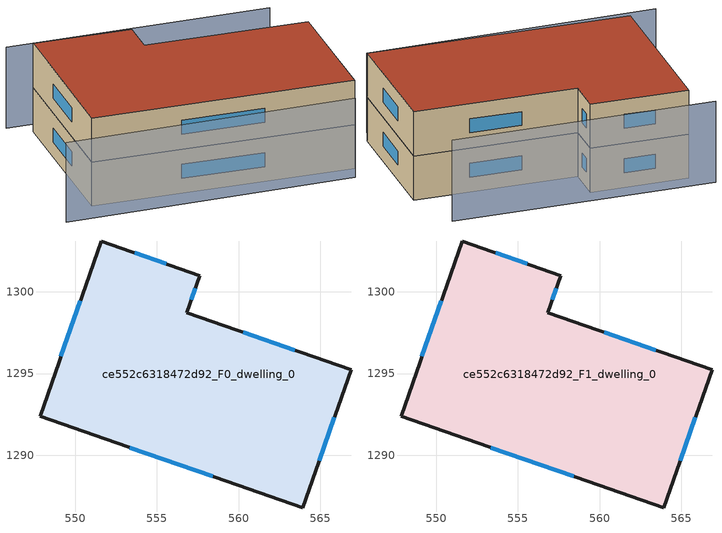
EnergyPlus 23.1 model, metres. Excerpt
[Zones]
ce552c6318472d92_F0_dwelling_0
 floor ground (EU_floor_Construction): 566.89,1295.22 563.93,1286.77 547.84,1292.4 551.59,1303.12 557.63,1301 556.83,1298.74 z0
 wall outside (EU_wall_Construction): 547.84,1292.4 563.93,1286.77 566.89,1295.22 556.83,1298.74 557.63,1301 551.59,1303.12 547.84,1292.4 z0:3
 window (EU_Window_Construction): 553.35,1290.47 558.42,1288.7 / 550.31,1299.45 549.13,1296.07 / 555.56,1301.73 553.66,1302.39 / 557.11,1299.51 557.35,1300.23 / 563.45,1296.43 560.28,1297.54 / 564.94,1289.66 565.88,1292.33 z1.03:1.97
ce552c6318472d92_F1_dwelling_0
 floor to ce552c6318472d92_F0_dwelling_0 (EU_floor_Construction): 566.89,1295.22 563.93,1286.77 547.84,1292.4 551.59,1303.12 557.63,1301 556.83,1298.74 z3
 wall outside (EU_wall_Construction): 547.84,1292.4 563.93,1286.77 566.89,1295.22 556.83,1298.74 557.63,1301 551.59,1303.12 547.84,1292.4 z3:6
 window (EU_Window_Construction): 553.35,1290.47 558.42,1288.7 / 550.31,1299.45 549.13,1296.07 / 555.56,1301.73 553.66,1302.39 / 557.11,1299.51 557.35,1300.23 / 563.45,1296.43 560.28,1297.54 / 564.94,1289.66 565.88,1292.33 z4.03:4.97
 roof outside (EU_roof_Construction): 563.93,1286.77 566.89,1295.22 556.83,1298.74 557.63,1301 551.59,1303.12 547.84,1292.4 z6
shading: 545.22,1291.56 563.18,1285.76 z0:5.4; 566.88,1299.09 550.61,1304.56 z0:5.5
[Building]
EU S2 Campaign: North Axis=0; Terrain=City; Solar Distribution=FullExterior
[Site:Location]
Cape.Town.Intl.AP: Latitude=-33.965; Longitude=18.602; Time Zone=2; Elevation=46
[SizingPeriod:WeatherFileDays]
AnnualSizingPeriod: Begin Month=1; Begin Day of Month=1; End Month=12; End Day of Month=31; Day of Week for Start Day=Monday; Use Weather File Daylight Saving Period=No; Use Weather File Rain and Snow Indicators=No
[MATERIAL]
EU_InternalMass_Material: Roughness=MediumRough; Thickness=0.1; Conductivity=1; Density=1800; Specific Heat=900; Thermal Absorptance=0.9; Solar Absorptance=0.7; Visible Absorptance=0.7
[MATERIAL:NOMASS] Roughness=MediumRough; Thermal Absorptance=0.9; Solar Absorptance=0.7; Visible Absorptance=0.7
Name | Thermal Resistance
EU_wall_NoMass | 0.493876
EU_roof_NoMass | 0.449382
EU_floor_NoMass | 1.25
[WINDOWMATERIAL:SIMPLEGLAZINGSYSTEM]
EU_Window_SimpleGlazing: UFactor=4.4; Solar Heat Gain Coefficient=0.85; Visible Transmittance=0.85
[CONSTRUCTION]
EU_wall_Construction: EU_wall_NoMass
EU_roof_Construction: EU_roof_NoMass
EU_floor_Construction: EU_floor_NoMass
EU_Window_Construction: EU_Window_SimpleGlazing
EU_InternalMass_Construction: EU_InternalMass_Material
[ZONE] Type=1; Multiplier=1; Ceiling Height=autocalculate; Volume=503.969; Floor Area=autocalculate; Part of Total Floor Area=Yes
ce552c6318472d92_F0_dwelling_0; ce552c6318472d92_F1_dwelling_0
[INTERNALMASS] Construction=EU_InternalMass_Construction; Surface Area=167.99
Name | Zone or ZoneList
ce552c6318472d92_F0_dwelling_0_EU_InternalMass | ce552c6318472d92_F0_dwelling_0
ce552c6318472d92_F1_dwelling_0_EU_InternalMass | ce552c6318472d92_F1_dwelling_0
[OTHEREQUIPMENT] Fuel Type=Electricity; Design Level Calculation Method=Watts/Area; Power per Zone Floor Area=1; Fraction Latent=0; Fraction Radiant=0; Fraction Lost=0; Carbon Dioxide Generation Rate=0; EndUse Subcategory=EU_Step8_InternalGains
Name | Zone or ZoneList or Space or SpaceList | Schedule
EU_Step8_InternalGain_ce552c6318472d92_F0_dwelling_0_f000 | ce552c6318472d92_F0_dwelling_0 | EU_Step8_GainSchedule_ce552c6318472d92_F0_dwelling_0_f000
EU_Step8_InternalGain_ce552c6318472d92_F1_dwelling_0_f000 | ce552c6318472d92_F1_dwelling_0 | EU_Step8_GainSchedule_ce552c6318472d92_F1_dwelling_0_f000
[ZONEVENTILATION:DESIGNFLOWRATE] Schedule=EU_AlwaysOn; Design Flow Rate Calculation Method=AirChanges/Hour; Air Changes per Hour=0.64; Ventilation Type=Natural; Fan Pressure Rise=0; Fan Total Efficiency=1; Constant Term Coefficient=1; Temperature Term Coefficient=0; Velocity Term Coefficient=0; Velocity Squared Term Coefficient=0; Minimum Indoor Temperature=-100; Maximum Indoor Temperature=100; Delta Temperature=-100; Minimum Outdoor Temperature=-100; Maximum Outdoor Temperature=100; Maximum Wind Speed=40
Name | Zone or ZoneList or Space or SpaceList
EU_ConstantAir_ce552c6318472d92_F0_dwelling_0 | ce552c6318472d92_F0_dwelling_0
EU_ConstantAir_ce552c6318472d92_F1_dwelling_0 | ce552c6318472d92_F1_dwelling_0
[HVACTEMPLATE:THERMOSTAT] Constant Heating Setpoint=20; Constant Cooling Setpoint=50
EU_HeatOnly_ce552c6318472d92_F0_dwelling_0; EU_HeatOnly_ce552c6318472d92_F1_dwelling_0
[HVACTEMPLATE:ZONE:IDEALLOADSAIRSYSTEM] System Availability Schedule=EU_AlwaysOn; Maximum Heating Supply Air Temperature=50; Minimum Cooling Supply Air Temperature=13; Maximum Heating Supply Air Humidity Ratio=0.0156; Minimum Cooling Supply Air Humidity Ratio=0.0077; Heating Limit=NoLimit; Cooling Limit=NoLimit; Heating Availability Schedule=EU_AlwaysOn; Cooling Availability Schedule=EU_CoolingOff; Dehumidification Control Type=ConstantSensibleHeatRatio; Cooling Sensible Heat Ratio=0.7; Dehumidification Setpoint=60; Humidification Control Type=None; Humidification Setpoint=30; Outdoor Air Method=None; Outdoor Air Flow Rate per Person=0.00944; Outdoor Air Flow Rate per Zone Floor Area=0; Outdoor Air Flow Rate per Zone=0; Demand Controlled Ventilation Type=None; Outdoor Air Economizer Type=NoEconomizer; Heat Recovery Type=None; Sensible Heat Recovery Effectiveness=0.7; Latent Heat Recovery Effectiveness=0.65
Name | Template Thermostat
ce552c6318472d92_F0_dwelling_0 | EU_HeatOnly_ce552c6318472d92_F0_dwelling_0
ce552c6318472d92_F1_dwelling_0 | EU_HeatOnly_ce552c6318472d92_F1_dwelling_0
[SIZING:ZONE] Zone Cooling Design Supply Air Temperature Input Method=SupplyAirTemperature; Zone Cooling Design Supply Air Temperature=13; Zone Heating Design Supply Air Temperature Input Method=SupplyAirTemperature; Zone Heating Design Supply Air Temperature=50; Zone Cooling Design Supply Air Humidity Ratio=0.008; Zone Heating Design Supply Air Humidity Ratio=0.008; Cooling Design Air Flow Method=DesignDay; Cooling Design Air Flow Rate=0; Cooling Minimum Air Flow per Zone Floor Area=0.000762; Cooling Minimum Air Flow=0; Cooling Minimum Air Flow Fraction=0.2; Heating Design Air Flow Method=DesignDay; Heating Design Air Flow Rate=0; Heating Maximum Air Flow per Zone Floor Area=0.002032; Heating Maximum Air Flow=0.141576; Heating Maximum Air Flow Fraction=0.3; Account for Dedicated Outdoor Air System=No; Dedicated Outdoor Air System Control Strategy=NeutralSupplyAir; Dedicated Outdoor Air Low Setpoint Temperature for Design=autosize; Dedicated Outdoor Air High Setpoint Temperature for Design=autosize; Zone Load Sizing Method=Sensible Load Only No Latent Load; Zone Latent Cooling Design Supply Air Humidity Ratio Input Method=HumidityRatioDifference; Zone Cooling Design Supply Air Humidity Ratio Difference=0.005; Zone Latent Heating Design Supply Air Humidity Ratio Input Method=HumidityRatioDifference; Zone Humidification Design Supply Air Humidity Ratio Difference=0.005
ce552c6318472d92_F0_dwelling_0; ce552c6318472d92_F1_dwelling_0
[SCHEDULE:CONSTANT]
Name | Hourly Value
EU_AlwaysOn | 1
EU_CoolingOff | 0
[SCHEDULE:FILE] Column Number=1; Rows to Skip at Top=0; Number of Hours of Data=8760; Column Separator=Comma; Interpolate to Timestep=No; Minutes per Item=60; Adjust Schedule for Daylight Savings=Yes
Name | File
EU_Step8_GainSchedule_ce552c6318472d92_F0_dwelling_0_f000 | ../../schedules/ce552c6318472d92/ce552c6318472d92_F0_dwelling_0_f000_gain.csv
EU_Step8_GainSchedule_ce552c6318472d92_F1_dwelling_0_f000 | ../../schedules/ce552c6318472d92/ce552c6318472d92_F1_dwelling_0_f000_gain.csv
